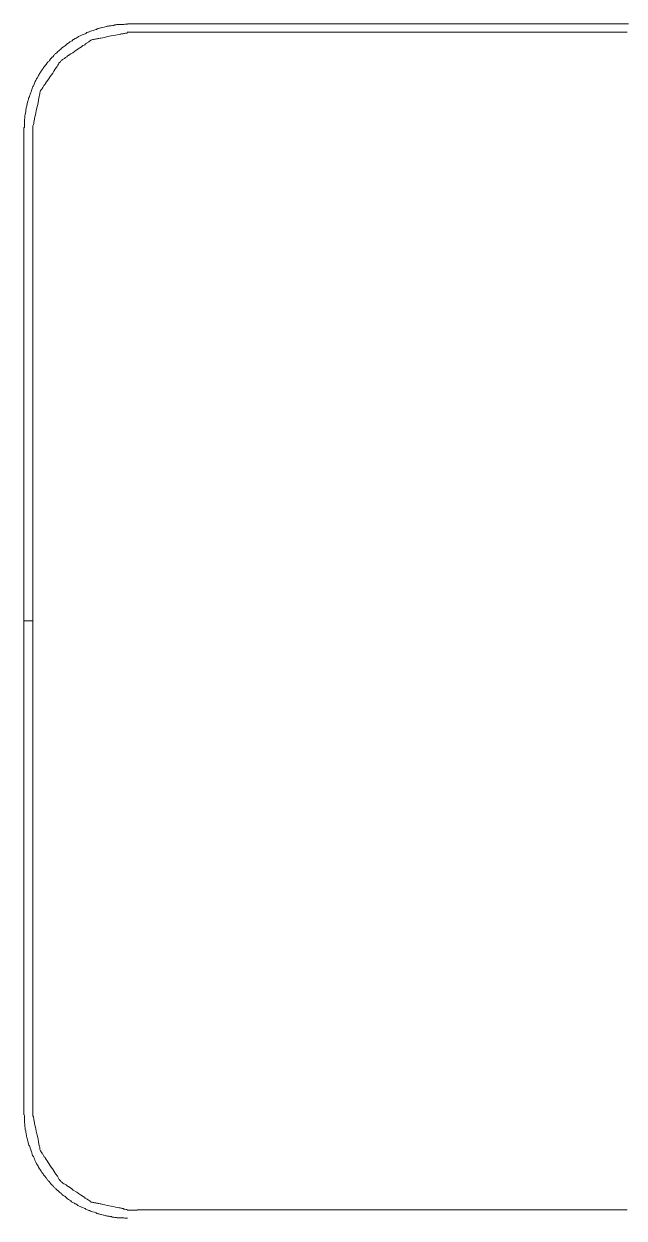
# Model space of a CAD drawing. Header units: millimetres. Extents: x 0 to 17945, y -132 to 1785.
# Drawn here: x 9444.3 to 9662.7, y 166.1 to 600.2 of the extents above; entities that cross this region are included whole.
import ezdxf

# ---------------------------------------------------------------- set-up
doc = ezdxf.new("R2010")
doc.units = ezdxf.units.MM

# ---------------------------------------------------------------- blocks, each defined once
blk = doc.blocks.new('TCR_GROWATT_40KTL3_X_FRONT')
at = {"color": 1, "lineweight": 9}
for points in [[(37.8, 600.04), (37.54, 600.04), (37.27, 600.04), (36.87, 600.04), (36.47, 599.91), (35.81, 599.91), (35.41, 599.91), (35.01, 599.91), (34.75, 599.91), (34.48, 599.91), (34.22, 599.91), (33.95, 599.91), (33.69, 599.78), (33.42, 599.78), (33.16, 599.78), (32.89, 599.64), (32.5, 599.64), (31.83, 599.51), (31.43, 599.51), (31.17, 599.51), (30.9, 599.38), (30.64, 599.38), (30.37, 599.38), (30.11, 599.25), (29.71, 599.11), (29.31, 598.98), (28.65, 598.85), (28.25, 598.72), (27.98, 598.72), (27.59, 598.58), (27.32, 598.45), (27.06, 598.45), (26.79, 598.32), (26.53, 598.19), (26.26, 598.19), (25.73, 597.92), (25.47, 597.79), (24.8, 597.65), (24.4, 597.52), (24.14, 597.39), (23.87, 597.26), (23.61, 597.12), (23.34, 597.12), (23.08, 596.99), (22.68, 596.73), (22.41, 596.59), (21.75, 596.33), (21.35, 596.19), (21.09, 596.06), (20.82, 595.93), (20.56, 595.8), (20.29, 595.66), (20.03, 595.53), (19.76, 595.4), (19.5, 595.27), (19.1, 595), (18.83, 594.87), (18.17, 594.47), (17.9, 594.34), (17.64, 594.07), (17.37, 593.94), (17.11, 593.81), (16.85, 593.68), (16.58, 593.41), (16.31, 593.14), (16.05, 593.01), (15.78, 592.75), (15.52, 592.61), (15.25, 592.35), (14.86, 592.08), (14.59, 591.82), (14.32, 591.69), (14.06, 591.42), (13.79, 591.29), (13.53, 591.02), (13.26, 590.76), (13, 590.49), (12.33, 589.96), (12.07, 589.7), (11.8, 589.43), (11.54, 589.3), (11.41, 589.03), (11.14, 588.9), (11.01, 588.63), (10.74, 588.37), (10.34, 587.97), (10.08, 587.71), (9.82, 587.44), (9.68, 587.18), (9.42, 586.91), (9.28, 586.65), (9.02, 586.51), (8.89, 586.25), (8.62, 585.98), (8.49, 585.72), (8.22, 585.45), (7.96, 585.19), (7.56, 584.52), (7.29, 584.26), (7.16, 583.99), (6.9, 583.73), (6.76, 583.46), (6.5, 583.2), (6.37, 582.93), (6.23, 582.67), (6.1, 582.4), (5.84, 582.14), (5.7, 581.74), (5.44, 581.47), (5.3, 581.21), (5.17, 580.81), (4.91, 580.68), (4.91, 580.41), (4.77, 580.15), (4.64, 579.88), (4.51, 579.62), (4.25, 579.22), (4.11, 578.95), (3.85, 578.29), (3.71, 577.89), (3.58, 577.63), (3.45, 577.36), (3.31, 577.1), (3.18, 576.83), (3.18, 576.57), (3.05, 576.3), (2.92, 575.9), (2.79, 575.51), (2.65, 575.24), (2.39, 574.58), (2.25, 574.18), (2.12, 573.91), (2.12, 573.65), (1.99, 573.38), (1.85, 573.12), (1.85, 572.85), (1.72, 572.32), (1.59, 572.06), (1.33, 571.26), (1.33, 571), (1.19, 570.6), (1.19, 570.33), (1.06, 570.07), (0.93, 569.8), (0.93, 569.54), (0.93, 569.27), (0.8, 568.87), (0.8, 568.48), (0.8, 568.21), (0.66, 567.41), (0.66, 567.15), (0.53, 566.88), (0.53, 566.62), (0.53, 566.35), (0.53, 566.09), (0.53, 565.82), (0.4, 565.56), (0.4, 565.29), (0.4, 564.89), (0.4, 564.49), (0.4, 563.83), (0.4, 563.43), (0.4, 563.17), (0.4, 562.9), (0.4, 562.64), (0.26, 562.51)], [(37.8, 600.17), (38.07, 600.17), (38.33, 600.17), (38.6, 600.17), (38.86, 600.17), (39.13, 600.17), (39.39, 600.17), (39.66, 600.17), (40.05, 600.17), (40.32, 600.17), (40.98, 600.17), (41.51, 600.17), (42.18, 600.17), (42.84, 600.17), (43.5, 600.17), (44.17, 600.17), (44.96, 600.17), (45.76, 600.17), (46.55, 600.17), (47.48, 600.17), (48.28, 600.17), (49.34, 600.17), (50.27, 600.17), (51.33, 600.17), (52.39, 600.17), (53.45, 600.17), (54.64, 600.17), (55.7, 600.17), (56.9, 600.17), (58.23, 600.17), (59.42, 600.17), (60.75, 600.17), (62.2, 600.17), (63.53, 600.17), (64.99, 600.17), (66.32, 600.17), (67.91, 600.17), (69.37, 600.17), (70.96, 600.17), (72.55, 600.17), (74.14, 600.17), (75.73, 600.17), (77.46, 600.17), (79.05, 600.17), (80.77, 600.17), (82.63, 600.17), (84.35, 600.17), (86.21, 600.17), (88.07, 600.17), (89.92, 600.17), (91.78, 600.17), (93.77, 600.17), (95.63, 600.17), (97.62, 600.17), (99.74, 600.17), (101.73, 600.17), (103.72, 600.17), (105.84, 600.17), (107.96, 600.17), (110.08, 600.17), (112.21, 600.17), (114.46, 600.17), (116.72, 600.17), (118.84, 600.17), (121.09, 600.17), (123.35, 600.17), (125.73, 600.17), (127.99, 600.17), (130.38, 600.17), (132.76, 600.17), (135.15, 600.17), (137.54, 600.17), (139.93, 600.17), (142.31, 600.17), (144.83, 600.17), (147.35, 600.17), (149.74, 600.17), (152.26, 600.17), (154.91, 600.17), (157.43, 600.17), (159.95, 600.17), (162.61, 600.17), (165.13, 600.17), (167.78, 600.17), (170.43, 600.17), (173.08, 600.17), (175.74, 600.17), (178.39, 600.17), (181.04, 600.17), (183.83, 600.17), (186.48, 600.17), (189.27, 600.17), (191.92, 600.17), (194.7, 600.17), (197.49, 600.17), (200.27, 600.17), (203.06, 600.17), (208.63, 600.17), (214.33, 600.17), (220.04, 600.17)], [(3.45, 562.64), (3.45, 562.9), (3.45, 563.17), (3.58, 563.57), (3.71, 563.97), (3.71, 564.23), (3.71, 564.49), (3.85, 564.76), (3.85, 565.03), (3.98, 565.42), (3.98, 565.69), (4.11, 566.35), (4.38, 567.15), (4.51, 567.81), (4.64, 568.61), (4.91, 570.2), (5.17, 570.86), (5.3, 571.66), (5.44, 572.32), (5.44, 572.72), (5.57, 572.98), (5.57, 573.25), (5.7, 573.65), (5.7, 573.91), (5.84, 574.18), (5.84, 574.44), (5.97, 574.71), (5.97, 575.11), (6.1, 575.37), (6.1, 575.64), (6.23, 575.9), (6.37, 576.17), (6.63, 576.43), (6.76, 576.7), (7.03, 577.1), (7.29, 577.49), (7.43, 577.76), (7.69, 578.03), (7.83, 578.29), (7.96, 578.55), (8.36, 579.09), (8.89, 579.75), (9.28, 580.41), (9.68, 581.08), (10.61, 582.27), (11.01, 582.93), (11.41, 583.59), (11.8, 584.13), (11.94, 584.39), (12.2, 584.66), (12.33, 584.92), (12.47, 585.19), (12.73, 585.58), (12.87, 585.85), (13.13, 586.12), (13.4, 586.38), (13.53, 586.65), (13.66, 586.91), (13.93, 587.04), (14.19, 587.18), (14.46, 587.31), (14.86, 587.57), (15.25, 587.97), (15.52, 588.11), (15.78, 588.24), (16.05, 588.5), (16.31, 588.63), (16.58, 588.9), (17.24, 589.3), (17.9, 589.7), (19.1, 590.62), (20.43, 591.42), (21.09, 591.82), (21.62, 592.35), (22.02, 592.48), (22.28, 592.61), (22.55, 592.88), (22.81, 593.01), (23.08, 593.14), (23.21, 593.41), (23.48, 593.54), (23.74, 593.68), (24.01, 593.94), (24.27, 594.07), (24.54, 594.21), (24.8, 594.34), (25.07, 594.47), (25.47, 594.47), (25.86, 594.6), (26.13, 594.6), (26.53, 594.74), (26.92, 594.74), (27.19, 594.87), (27.45, 594.87), (27.85, 595), (28.12, 595), (28.91, 595.13), (29.58, 595.27), (30.37, 595.53), (31.83, 595.8), (32.63, 595.93), (33.42, 596.06), (34.09, 596.19), (34.75, 596.33), (35.15, 596.46), (35.41, 596.46), (35.68, 596.59), (35.94, 596.59), (36.21, 596.59), (36.47, 596.73), (36.74, 596.73), (37.14, 596.86), (37.4, 596.86), (37.67, 596.86), (37.8, 596.99)], [(37.67, 597.12), (37.93, 597.12), (38.2, 597.12), (38.73, 597.12), (38.99, 597.12), (39.26, 597.12), (39.52, 597.12), (39.79, 597.12), (40.05, 597.12), (40.32, 597.12), (40.85, 597.12), (41.12, 597.12), (41.38, 597.12)], [(41.38, 597.12), (41.65, 597.12), (41.91, 597.12), (42.31, 597.12), (42.71, 597.12), (42.97, 597.12), (43.24, 597.12), (43.5, 597.12), (43.77, 597.12), (44.17, 597.12), (44.43, 597.12), (44.83, 597.12), (45.23, 597.12), (45.62, 597.12), (46.16, 597.12), (46.55, 597.12), (46.95, 597.12), (47.48, 597.12), (48.01, 597.12), (48.54, 597.12), (49.07, 597.12), (49.6, 597.12), (50.27, 597.12), (50.8, 597.12), (51.46, 597.12), (51.99, 597.12), (52.65, 597.12), (53.32, 597.12), (53.98, 597.12), (54.78, 597.12), (55.44, 597.12), (56.24, 597.12), (56.9, 597.12), (57.69, 597.12), (58.49, 597.12), (59.29, 597.12), (60.08, 597.12), (60.88, 597.12), (61.67, 597.12), (62.6, 597.12), (63.4, 597.12), (64.33, 597.12), (65.26, 597.12), (66.18, 597.12), (66.98, 597.12), (68.04, 597.12), (68.97, 597.12), (69.9, 597.12), (70.83, 597.12), (71.89, 597.12), (72.82, 597.12), (73.88, 597.12), (74.94, 597.12), (76, 597.12), (77.06, 597.12), (78.12, 597.12), (79.18, 597.12), (80.24, 597.12), (81.3, 597.12), (82.5, 597.12), (83.56, 597.12), (84.75, 597.12), (87.01, 597.12), (89.39, 597.12), (91.65, 597.12), (94.17, 597.12), (96.56, 597.12), (99.08, 597.12), (101.6, 597.12), (104.12, 597.12), (106.77, 597.12), (109.29, 597.12), (111.94, 597.12), (114.73, 597.12), (117.38, 597.12), (120.03, 597.12), (122.82, 597.12), (125.6, 597.12), (128.39, 597.12), (131.17, 597.12), (133.96, 597.12), (136.88, 597.12), (139.66, 597.12), (142.58, 597.12), (148.28, 597.12), (154.12, 597.12), (159.95, 597.12), (165.79, 597.12), (171.63, 597.12), (177.46, 597.12), (183.3, 597.12), (189, 597.12), (191.92, 597.12), (194.7, 597.12), (197.49, 597.12), (200.41, 597.12), (203.19, 597.12), (205.98, 597.12), (208.76, 597.12), (211.42, 597.12), (214.2, 597.12), (216.85, 597.12), (219.64, 597.12)], [(0.13, 203.6), (0.13, 203.86), (0.13, 204.13), (0.13, 204.39), (0.13, 204.66), (0.13, 204.92), (0.13, 205.19), (0.13, 205.45), (0.13, 205.85), (0.13, 206.25), (0.13, 206.65), (0.13, 207.18), (0.13, 207.57), (0.13, 208.11), (0.13, 208.63), (0.13, 209.17), (0.13, 209.83), (0.13, 210.49), (0.13, 211.02), (0.13, 211.69), (0.13, 212.48), (0.13, 213.14), (0.13, 213.94), (0.13, 214.74), (0.13, 215.53), (0.13, 216.33), (0.13, 217.26), (0.13, 218.05), (0.13, 218.98), (0.13, 219.91), (0.13, 220.84), (0.13, 221.9), (0.13, 222.83), (0.13, 223.89), (0.13, 224.95), (0.13, 226.01), (0.13, 227.07), (0.13, 228.26), (0.13, 229.32), (0.13, 230.52), (0.13, 231.71), (0.13, 232.91), (0.13, 234.23), (0.13, 235.43), (0.13, 236.75), (0.13, 237.95), (0.13, 239.27), (0.13, 240.6), (0.13, 241.93), (0.13, 243.39), (0.13, 244.71), (0.13, 246.17), (0.13, 247.63), (0.13, 249.09), (0.13, 250.55), (0.13, 252.01), (0.13, 253.46), (0.13, 255.06), (0.13, 256.52), (0.13, 258.11), (0.13, 259.7), (0.13, 261.29), (0.13, 262.88), (0.13, 264.47), (0.13, 266.07), (0.13, 267.79), (0.13, 269.38), (0.13, 271.11), (0.13, 272.83), (0.13, 274.55), (0.13, 276.28), (0.13, 278), (0.13, 279.73), (0.13, 281.45), (0.13, 283.18), (0.13, 285.03), (0.13, 286.89), (0.13, 288.61), (0.13, 290.47), (0.13, 292.33), (0.13, 294.18), (0.13, 296.04), (0.13, 297.9), (0.13, 301.61), (0.13, 305.46), (0.13, 309.3), (0.13, 313.28), (0.13, 317.13), (0.13, 321.11), (0.13, 325.09), (0.13, 329.07), (0.13, 333.18), (0.13, 337.29), (0.13, 341.27), (0.13, 345.38), (0.13, 349.63), (0.13, 353.74), (0.13, 357.85), (0.13, 366.21), (0.13, 374.69), (0.13, 383.05), (0.13, 391.41), (0.13, 399.9), (0.13, 408.25), (0.13, 412.36), (0.13, 416.47), (0.13, 420.72), (0.13, 424.83), (0.13, 428.81), (0.13, 432.92), (0.13, 437.03), (0.13, 441.01), (0.13, 444.99), (0.13, 448.97), (0.13, 452.82), (0.13, 456.8), (0.13, 460.64), (0.13, 464.49), (0.13, 468.2), (0.13, 470.06), (0.13, 471.92), (0.13, 473.77), (0.13, 475.63), (0.13, 477.49), (0.13, 479.21), (0.13, 481.07), (0.13, 482.93), (0.13, 484.65), (0.13, 486.37), (0.13, 488.1), (0.13, 489.82), (0.13, 491.55), (0.13, 493.27), (0.13, 495), (0.13, 496.72), (0.13, 498.31), (0.13, 500.04), (0.13, 501.63), (0.13, 503.22), (0.13, 504.81), (0.13, 506.4), (0.13, 507.99), (0.13, 509.58), (0.13, 511.04), (0.13, 512.64), (0.13, 514.1), (0.13, 515.55), (0.13, 517.01), (0.13, 518.47), (0.13, 519.93), (0.13, 521.39), (0.13, 522.72), (0.13, 524.17), (0.13, 525.5), (0.13, 526.83), (0.13, 528.15), (0.13, 529.35), (0.13, 530.67), (0.13, 531.87), (0.13, 533.19), (0.13, 534.39), (0.13, 535.58), (0.13, 536.78), (0.13, 537.84), (0.13, 539.03), (0.13, 540.09), (0.13, 541.15), (0.13, 542.21), (0.13, 543.27), (0.13, 544.2), (0.13, 545.26), (0.13, 546.19), (0.13, 547.12), (0.13, 548.05), (0.13, 548.84), (0.13, 549.77), (0.13, 550.57), (0.13, 551.37), (0.13, 552.16), (0.13, 552.96), (0.13, 553.62), (0.13, 554.41), (0.13, 555.08), (0.13, 555.74), (0.13, 556.27), (0.13, 556.94), (0.13, 557.47), (0.13, 558), (0.13, 558.53), (0.13, 558.92), (0.13, 559.46), (0.13, 559.85), (0.13, 560.25), (0.13, 560.65), (0.13, 560.91), (0.13, 561.18), (0.13, 561.44), (0.13, 561.71), (0.13, 561.98), (0.13, 562.24), (0.13, 562.51)], [(3.45, 560.65), (3.45, 560.91), (3.45, 561.18), (3.45, 561.44), (3.45, 561.71), (3.45, 561.98), (3.45, 562.24), (3.45, 562.51)], [(3.45, 383.18), (3.45, 383.45), (3.45, 383.71), (3.45, 383.98), (3.45, 384.24), (3.45, 384.51), (3.45, 384.91), (3.45, 385.17), (3.45, 385.44), (3.45, 385.7), (3.45, 385.97), (3.45, 386.23), (3.45, 386.5), (3.45, 386.9), (3.45, 387.16), (3.45, 387.56), (3.45, 387.83), (3.45, 388.22), (3.45, 388.62), (3.45, 389.02), (3.45, 389.42), (3.45, 389.82), (3.45, 390.34), (3.45, 390.74), (3.45, 391.27), (3.45, 391.67), (3.45, 392.2), (3.45, 392.73), (3.45, 393.13), (3.45, 393.66), (3.45, 394.19), (3.45, 394.72), (3.45, 395.39), (3.45, 395.92), (3.45, 396.45), (3.45, 397.11), (3.45, 397.64), (3.45, 398.3), (3.45, 399.5), (3.45, 400.82), (3.45, 402.15), (3.45, 403.48), (3.45, 404.93), (3.45, 406.39), (3.45, 407.85), (3.45, 409.31), (3.45, 410.9), (3.45, 412.5), (3.45, 414.09), (3.45, 415.68), (3.45, 417.4), (3.45, 418.99), (3.45, 420.72), (3.45, 422.58), (3.45, 424.3), (3.45, 426.03), (3.45, 427.88), (3.45, 429.74), (3.45, 431.6), (3.45, 433.45), (3.45, 435.44), (3.45, 437.3), (3.45, 439.29), (3.45, 441.28), (3.45, 443.27), (3.45, 445.26), (3.45, 447.25), (3.45, 449.24), (3.45, 451.23), (3.45, 455.34), (3.45, 459.45), (3.45, 463.56), (3.45, 471.92), (3.45, 480.14), (3.45, 484.25), (3.45, 488.36), (3.45, 492.47), (3.45, 494.46), (3.45, 496.59), (3.45, 498.58), (3.45, 500.57), (3.45, 502.42), (3.45, 504.41), (3.45, 506.4), (3.45, 508.26), (3.45, 510.25), (3.45, 512.1), (3.45, 513.96), (3.45, 515.82), (3.45, 517.68), (3.45, 519.4), (3.45, 521.26), (3.45, 522.98), (3.45, 524.71), (3.45, 526.43), (3.45, 528.02), (3.45, 529.61), (3.45, 531.34), (3.45, 532.79), (3.45, 534.39), (3.45, 535.98), (3.45, 537.44), (3.45, 538.76), (3.45, 540.22), (3.45, 541.55), (3.45, 542.88), (3.45, 544.2), (3.45, 545.4), (3.45, 546.06), (3.45, 546.72), (3.45, 547.25), (3.45, 547.78), (3.45, 548.45), (3.45, 548.98), (3.45, 549.51), (3.45, 550.04), (3.45, 550.57), (3.45, 551.1), (3.45, 551.5), (3.45, 552.03), (3.45, 552.56), (3.45, 552.96), (3.45, 553.35), (3.45, 553.88), (3.45, 554.28), (3.45, 554.68), (3.45, 555.08), (3.45, 555.48), (3.45, 555.87), (3.45, 556.14), (3.45, 556.54), (3.45, 556.94), (3.45, 557.2), (3.45, 557.47), (3.45, 557.86), (3.45, 558.13), (3.45, 558.39), (3.45, 558.66), (3.45, 559.06), (3.45, 559.32), (3.45, 559.59), (3.45, 559.85), (3.45, 560.12), (3.45, 560.38), (3.45, 560.65)], [(0.13, 383.18), (0.4, 383.18), (0.66, 383.18), (0.93, 383.18), (1.19, 383.18), (1.72, 383.18), (2.39, 383.18), (2.65, 383.18), (2.92, 383.18), (3.18, 383.18), (3.45, 383.18)], [(3.45, 205.58), (3.45, 205.85), (3.45, 206.11), (3.45, 206.51), (3.45, 206.91), (3.45, 207.31), (3.45, 207.57), (3.45, 207.97), (3.45, 208.37), (3.45, 208.63), (3.45, 208.9), (3.45, 209.17), (3.45, 209.56), (3.45, 209.96), (3.45, 210.23), (3.45, 210.62), (3.45, 211.02), (3.45, 211.42), (3.45, 211.82), (3.45, 212.22), (3.45, 212.75), (3.45, 213.14), (3.45, 213.67), (3.45, 214.07), (3.45, 214.6), (3.45, 215.13), (3.45, 215.53), (3.45, 216.06), (3.45, 216.59), (3.45, 217.12), (3.45, 217.79), (3.45, 218.32), (3.45, 218.85), (3.45, 219.51), (3.45, 220.04), (3.45, 220.71), (3.45, 221.9), (3.45, 223.23), (3.45, 224.55), (3.45, 225.88), (3.45, 227.34), (3.45, 228.8), (3.45, 230.25), (3.45, 231.71), (3.45, 233.31), (3.45, 234.9), (3.45, 236.49), (3.45, 238.08), (3.45, 239.8), (3.45, 241.39), (3.45, 243.12), (3.45, 244.98), (3.45, 246.7), (3.45, 248.56), (3.45, 250.28), (3.45, 252.14), (3.45, 254), (3.45, 255.99), (3.45, 257.84), (3.45, 259.83), (3.45, 261.69), (3.45, 263.68), (3.45, 265.67), (3.45, 267.66), (3.45, 269.65), (3.45, 271.64), (3.45, 273.63), (3.45, 277.74), (3.45, 281.85), (3.45, 285.96), (3.45, 294.32), (3.45, 302.67), (3.45, 306.79), (3.45, 310.9), (3.45, 315.01), (3.45, 317), (3.45, 318.99), (3.45, 320.98), (3.45, 322.97), (3.45, 324.96), (3.45, 326.95), (3.45, 328.93), (3.45, 330.79), (3.45, 332.65), (3.45, 334.64), (3.45, 336.49), (3.45, 338.35), (3.45, 340.08), (3.45, 341.93), (3.45, 343.66), (3.45, 345.52), (3.45, 347.24), (3.45, 348.83), (3.45, 350.55), (3.45, 352.15), (3.45, 353.74), (3.45, 355.33), (3.45, 356.92), (3.45, 358.38), (3.45, 359.97), (3.45, 361.3), (3.45, 362.76), (3.45, 364.08), (3.45, 365.41), (3.45, 366.74), (3.45, 367.93), (3.45, 368.59), (3.45, 369.26), (3.45, 369.79), (3.45, 370.32), (3.45, 370.98), (3.45, 371.51), (3.45, 372.04), (3.45, 372.57), (3.45, 373.1), (3.45, 373.63), (3.45, 374.03), (3.45, 374.56), (3.45, 375.09), (3.45, 375.49), (3.45, 375.89), (3.45, 376.42), (3.45, 376.82), (3.45, 377.22), (3.45, 377.61), (3.45, 378.01), (3.45, 378.41), (3.45, 378.81), (3.45, 379.07), (3.45, 379.47), (3.45, 379.73), (3.45, 380), (3.45, 380.4), (3.45, 380.66), (3.45, 380.93), (3.45, 381.19), (3.45, 381.59), (3.45, 381.86), (3.45, 382.12), (3.45, 382.39), (3.45, 382.65), (3.45, 382.92), (3.45, 383.18)], [(3.45, 203.6), (3.45, 203.86), (3.45, 204.13), (3.45, 204.39), (3.45, 204.66), (3.45, 204.92), (3.45, 205.19), (3.45, 205.45), (3.45, 205.58)], [(0.26, 203.6), (0.4, 203.33), (0.4, 203.06), (0.4, 202.67), (0.4, 202.27), (0.4, 201.61), (0.4, 201.21), (0.4, 200.81), (0.4, 200.54), (0.53, 200.28), (0.53, 200.01), (0.53, 199.75), (0.53, 199.48), (0.53, 199.22), (0.66, 198.95), (0.66, 198.69), (0.66, 198.29), (0.8, 197.63), (0.8, 197.23), (0.93, 196.96), (0.93, 196.7), (0.93, 196.43), (1.06, 196.17), (1.06, 195.9), (1.19, 195.37), (1.33, 195.11), (1.46, 194.44), (1.59, 194.04), (1.72, 193.78), (1.72, 193.38), (1.85, 193.12), (1.85, 192.85), (1.99, 192.59), (2.12, 192.32), (2.25, 192.05), (2.39, 191.53), (2.52, 191.26), (2.79, 190.46), (2.92, 190.2), (3.05, 189.93), (3.05, 189.67), (3.18, 189.4), (3.18, 189.14), (3.31, 188.87), (3.58, 188.47), (3.71, 188.08), (3.98, 187.55), (4.11, 187.15), (4.25, 186.88), (4.38, 186.62), (4.51, 186.35), (4.64, 186.09), (4.77, 185.82), (4.91, 185.56), (5.04, 185.29), (5.3, 184.89), (5.44, 184.63), (5.84, 183.97), (6.1, 183.7), (6.23, 183.43), (6.37, 183.17), (6.5, 182.9), (6.63, 182.64), (6.9, 182.37), (7.16, 182.11), (7.29, 181.84), (7.56, 181.58), (7.83, 181.18), (7.96, 180.91), (8.22, 180.65), (8.36, 180.38), (8.62, 180.25), (8.75, 179.98), (8.89, 179.72), (9.15, 179.59), (9.28, 179.32), (9.68, 178.93), (9.82, 178.66), (10.34, 178.13), (10.61, 177.86), (10.74, 177.6), (11.01, 177.47), (11.14, 177.2), (11.41, 177.07), (11.54, 176.8), (11.8, 176.67), (12.2, 176.27), (12.47, 176.14), (12.73, 175.87), (13, 175.61), (13.26, 175.34), (13.53, 175.08), (13.79, 174.95), (13.93, 174.68), (14.19, 174.55), (14.46, 174.28), (14.72, 174.15), (14.99, 174.02), (15.25, 173.75), (15.78, 173.35), (16.05, 173.09), (16.31, 172.82), (16.58, 172.69), (16.85, 172.56), (16.98, 172.29), (17.24, 172.29), (17.51, 172.03), (17.9, 171.76), (18.17, 171.63), (18.57, 171.5), (18.83, 171.23), (19.23, 171.1), (19.5, 170.83), (19.76, 170.7), (20.03, 170.57), (20.29, 170.44), (20.56, 170.3), (20.82, 170.17), (21.09, 170.04), (21.49, 169.91), (22.02, 169.64), (22.41, 169.51), (22.68, 169.37), (22.94, 169.24), (23.21, 169.11), (23.48, 168.98), (23.74, 168.84), (24.01, 168.84), (24.4, 168.58), (24.8, 168.45), (25.07, 168.31), (25.86, 168.18), (26.13, 168.05), (26.39, 167.92), (26.66, 167.78), (26.92, 167.78), (27.19, 167.65), (27.45, 167.65), (27.72, 167.52), (27.98, 167.38), (28.25, 167.38), (29.05, 167.12), (29.31, 167.12), (29.71, 166.99), (29.97, 166.85), (30.24, 166.85), (30.51, 166.72), (30.77, 166.72), (31.04, 166.72), (31.43, 166.59), (31.83, 166.59), (32.23, 166.46), (32.89, 166.46), (33.16, 166.33), (33.55, 166.33), (33.82, 166.33), (34.09, 166.19), (34.35, 166.19), (34.62, 166.19), (35.01, 166.19), (35.41, 166.19), (35.81, 166.19), (36.47, 166.19), (36.87, 166.06), (37.14, 166.06), (37.4, 166.06), (37.67, 166.06), (37.8, 166.06)], [(37.8, 169.11), (37.54, 169.24), (37.27, 169.24), (36.87, 169.37), (36.47, 169.37), (36.21, 169.51), (35.94, 169.51), (35.68, 169.64), (35.41, 169.64), (35.15, 169.77), (34.75, 169.77), (34.09, 169.91), (33.42, 170.04), (32.63, 170.3), (31.83, 170.44), (30.37, 170.7), (29.58, 170.83), (28.91, 170.97), (28.12, 171.23), (27.85, 171.23), (27.45, 171.36), (27.19, 171.36), (26.92, 171.5), (26.53, 171.5), (26.26, 171.63), (25.86, 171.63), (25.6, 171.76), (25.2, 171.76), (24.93, 171.9), (24.67, 171.9), (24.4, 172.03), (24.14, 172.29), (23.87, 172.42), (23.61, 172.56), (23.21, 172.96), (22.94, 173.09), (22.68, 173.22), (22.41, 173.35), (22.15, 173.62), (21.88, 173.75), (21.35, 174.15), (20.69, 174.55), (20.03, 174.95), (19.36, 175.48), (18.04, 176.27), (17.51, 176.8), (16.85, 177.2), (16.31, 177.6), (16.05, 177.73), (15.78, 177.86), (15.52, 178.13), (15.25, 178.26), (14.99, 178.39), (14.72, 178.53), (14.32, 178.79), (14.06, 179.06), (13.79, 179.19), (13.53, 179.32), (13.4, 179.59), (13.26, 179.85), (13, 180.12), (12.87, 180.38), (12.6, 180.78), (12.47, 181.05), (12.33, 181.31), (12.07, 181.58), (11.94, 181.84), (11.67, 182.11), (11.54, 182.37), (11.14, 183.04), (10.74, 183.57), (9.82, 184.89), (9.02, 186.22), (8.62, 186.88), (8.22, 187.41), (7.96, 187.68), (7.83, 188.08), (7.56, 188.34), (7.43, 188.61), (7.16, 189.01), (7.03, 189.27), (6.76, 189.4), (6.76, 189.67), (6.5, 189.93), (6.37, 190.2), (6.23, 190.46), (6.1, 190.73), (5.97, 190.99), (5.97, 191.39), (5.97, 191.66), (5.84, 192.05), (5.7, 192.32), (5.7, 192.59), (5.57, 192.98), (5.57, 193.25), (5.44, 193.65), (5.44, 193.91), (5.3, 194.58), (5.17, 195.37), (4.91, 196.17), (4.64, 197.63), (4.51, 198.42), (4.38, 199.08), (4.11, 199.88), (3.98, 200.54), (3.98, 200.81), (3.85, 201.21), (3.85, 201.47), (3.71, 201.74), (3.71, 202), (3.71, 202.27), (3.58, 202.53), (3.58, 202.93), (3.45, 203.2), (3.45, 203.46), (3.45, 203.6)], [(41.38, 168.98), (41.12, 168.98), (40.85, 168.98), (40.32, 168.98), (40.05, 168.98), (39.79, 168.98), (39.52, 168.98), (39.26, 168.98), (38.99, 168.98), (38.73, 168.98), (38.2, 168.98), (37.93, 168.98), (37.67, 168.98)], [(219.64, 169.11), (216.85, 169.11), (214.2, 169.11), (211.42, 169.11), (208.76, 169.11), (205.98, 169.11), (203.19, 169.11), (200.41, 169.11), (197.49, 169.11), (194.7, 169.11), (191.92, 169.11), (189, 169.11), (183.3, 169.11), (177.46, 169.11), (171.63, 169.11), (165.79, 169.11), (159.95, 169.11), (154.12, 169.11), (148.28, 169.11), (142.58, 169.11), (139.66, 169.11), (136.88, 169.11), (133.96, 169.11), (131.17, 169.11), (128.39, 169.11), (125.6, 169.11), (122.82, 169.11), (120.03, 169.11), (117.38, 169.11), (114.73, 169.11), (111.94, 169.11), (109.29, 169.11), (106.77, 169.11), (104.12, 169.11), (101.6, 169.11), (99.08, 169.11), (96.56, 169.11), (94.17, 169.11), (91.65, 169.11), (89.39, 169.11), (87.01, 169.11), (84.75, 169.11), (83.56, 169.11), (82.5, 169.11), (81.3, 169.11), (80.24, 169.11), (79.18, 169.11), (78.12, 169.11), (77.06, 169.11), (76, 169.11), (74.94, 169.11), (73.88, 169.11), (72.82, 169.11), (71.89, 169.11), (70.83, 169.11), (69.9, 169.11), (68.97, 169.11), (68.04, 169.11), (66.98, 169.11), (66.18, 169.11), (65.26, 169.11), (64.33, 169.11), (63.4, 169.11), (62.6, 169.11), (61.67, 169.11), (60.88, 169.11), (60.08, 169.11), (59.29, 169.11), (58.49, 169.11), (57.69, 169.11), (56.9, 169.11), (56.24, 169.11), (55.44, 169.11), (54.78, 169.11), (53.98, 169.11), (53.32, 169.11), (52.65, 169.11), (51.99, 169.11), (51.46, 169.11), (50.8, 169.11), (50.27, 169.11), (49.6, 169.11), (49.07, 169.11), (48.54, 169.11), (48.01, 169.11), (47.48, 169.11), (46.95, 169.11), (46.55, 169.11), (46.16, 169.11), (45.62, 169.11), (45.23, 169.11), (44.83, 169.11), (44.43, 169.11), (44.17, 169.11), (43.77, 169.11), (43.5, 169.11), (43.24, 169.11), (42.97, 169.11), (42.71, 169.11), (42.44, 169.11), (42.04, 169.11), (41.78, 169.11), (41.51, 169.11), (41.38, 169.11)]]:
    blk.add_lwpolyline(points, dxfattribs=at)

msp = doc.modelspace()

# ---------------------------------------------------------------- block references
msp.add_blockref('TCR_GROWATT_40KTL3_X_FRONT', (9444.18, 0))

doc.saveas('drawing.dxf')
